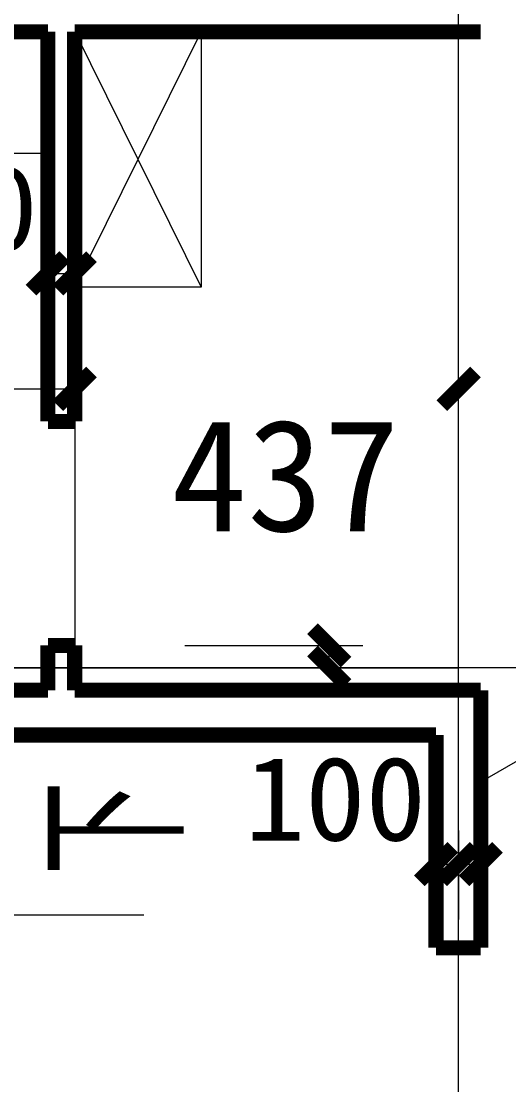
# Model space of a CAD drawing. Extents: x -307567 to 704339, y -10277 to 165507.
# Drawn here: x 373402 to 375581, y 108919 to 113667 of the extents above; entities that cross this region are included whole.
import ezdxf
from ezdxf.enums import TextEntityAlignment as Align

# ---------------------------------------------------------------- set-up
doc = ezdxf.new("R2010")
doc.units = 0
doc.header["$MEASUREMENT"] = 0
doc.layers.add('wode', color=250, linetype='CONTINUOUS', lineweight=0)
doc.layers.add('中文', color=4, linetype='CONTINUOUS')
doc.styles.add('HZ', font='txt', dxfattribs={"width": 0.7, "height": 5, "bigfont": 'STF:宋体'})
doc.styles.get("Standard").update_dxf_attribs({"font": 'txt', "height": 3})

msp = doc.modelspace()

# ---------------------------------------------------------------- linework, layer by layer
at = {"layer": 'wode', "color": 0}
for p, q in [((375355.5746, 107180.09527), (375355.5746, 147183.89915)), ((373640.58073, 112480.06571), (374205.60476, 113620.05635)), ((373640.58073, 113620.05635), (374205.60476, 112480.06571)), ((374205.60476, 113620.05635), (374205.60476, 112480.06571)), ((372005.60355, 113078.34153), (373520.61063, 113078.34153)), ((375455.5863, 110271.00999), (380154.59845, 112983.99691)), ((373520.61063, 112691.09371), (373520.61063, 112205.00605)), ((373640.58073, 112691.09371), (373640.58073, 112205.00605)), ((373640.58073, 111875.61927), (373640.58073, 112642.5527)), ((375356.59998, 111875.61927), (375356.59998, 112642.5527)), ((373520.61063, 112541.09446), (373640.58073, 112541.09446)), ((374205.60476, 112480.06571), (373640.58073, 112480.06571)), ((371905.59185, 112025.61852), (373640.58073, 112025.61852)), ((373640.58073, 111880.06871), (373640.58073, 110880.07066)), ((374133.46157, 110880.07066), (374928.06209, 110880.07066)), ((374778.06284, 110780.07727), (374778.06284, 110880.07066)), ((436594.37973, 110780.07727), (362086.13411, 110780.07727)), ((364958.97131, 110780.07727), (375355.5746, 110780.07727)), ((374133.46157, 110780.07727), (374928.06209, 110780.07727)), ((375255.59951, 110053.79306), (375255.59951, 109656.8407)), ((375355.5746, 110053.79306), (375355.5746, 109656.8407)), ((375455.5863, 110053.79306), (375455.5863, 109656.8407)), ((375255.59951, 109903.79381), (375355.5746, 109903.79381)), ((375355.5746, 109903.79381), (375455.5863, 109903.79381)), ((373949.00204, 109676.03005), (369089.04099, 109676.03005))]:
    msp.add_line(p, q, dxfattribs=at)
at = {"layer": 'wode', "color": 0, "const_width": 67.49966}
for points in [[(372440.58673, 113620.05635), (373520.61063, 113620.05635)], [(373520.61063, 113078.34153), (373520.61063, 113620.05635)], [(373640.58073, 113080.06271), (373640.58073, 113620.05635)], [(373640.58073, 113620.05635), (375255.59951, 113620.05635)], [(375455.5863, 113620.05635), (375205.57535, 113620.05635)], [(373520.61063, 113080.06271), (373520.61063, 111880.06871)], [(373640.58073, 113080.06271), (373640.58073, 111880.06871)], [(373445.611, 112466.09484), (373595.61025, 112616.09409)], [(373565.58111, 112466.09484), (373715.58036, 112616.09409)], [(373565.58111, 111950.6189), (373715.58036, 112100.61815)], [(375281.60036, 111950.6189), (375431.59961, 112100.61815)], [(373640.58073, 111880.06871), (373520.61063, 111880.06871)], [(374703.06321, 110955.07029), (374853.06246, 110805.07104)], [(373520.61063, 110680.07471), (373520.61063, 110880.07066)], [(373640.58073, 110880.07066), (373520.61063, 110880.07066)], [(373640.58073, 110680.07471), (373640.58073, 110880.07066)], [(374703.06321, 110855.07689), (374853.06246, 110705.07764)], [(371640.60294, 110680.07471), (373520.61063, 110680.07471)], [(373520.61063, 110680.07471), (373520.61063, 110680.07471)], [(373640.58073, 110680.07471), (375455.5863, 110680.07471)], [(375455.5863, 110680.07471), (375455.5863, 109530.07741)], [(373355.5968, 110480.07877), (375255.59951, 110480.07877)], [(375255.59951, 110480.07877), (375255.59951, 109530.07741)], [(375180.59989, 109828.79418), (375330.59914, 109978.79343)], [(375280.57497, 109828.79418), (375430.57422, 109978.79343)], [(375380.58668, 109828.79418), (375530.58593, 109978.79343)], [(375455.5863, 109530.07741), (375255.59951, 109530.07741)]]:
    msp.add_lwpolyline(points, dxfattribs=at)

# ---------------------------------------------------------------- texts
at = {"layer": 'wode', "color": 0}
for s, width, p, p2 in [('120', 0.99695, (372665.58561, 112646.09577), (373475.60353, 112646.09577)), ('100', 1.07998, (374400.61111, 110008.79511), (375210.59241, 110008.79511))]:
    msp.add_text(s, height=374.998125, dxfattribs=dict(at, width=width)).set_placement(p, p2, align=Align.FIT)
at = {"layer": 'wode', "color": 0, "style": 'HZ', "width": 0.492196}
msp.add_text('下', height=599.997, rotation=90, dxfattribs=at).set_placement((374128.15154, 109854.24571), (374128.15154, 110274.25094), align=Align.FIT)
at = {"layer": '中文', "insert": (374071.81785, 111890.00332), "char_height": 500, "width": 6011.5625187, "attachment_point": 1}
msp.add_mtext('{\\fFangSong_GB2312|b1|i0|c134|p49;\\C1;437}', dxfattribs=at)

doc.saveas('drawing.dxf')
